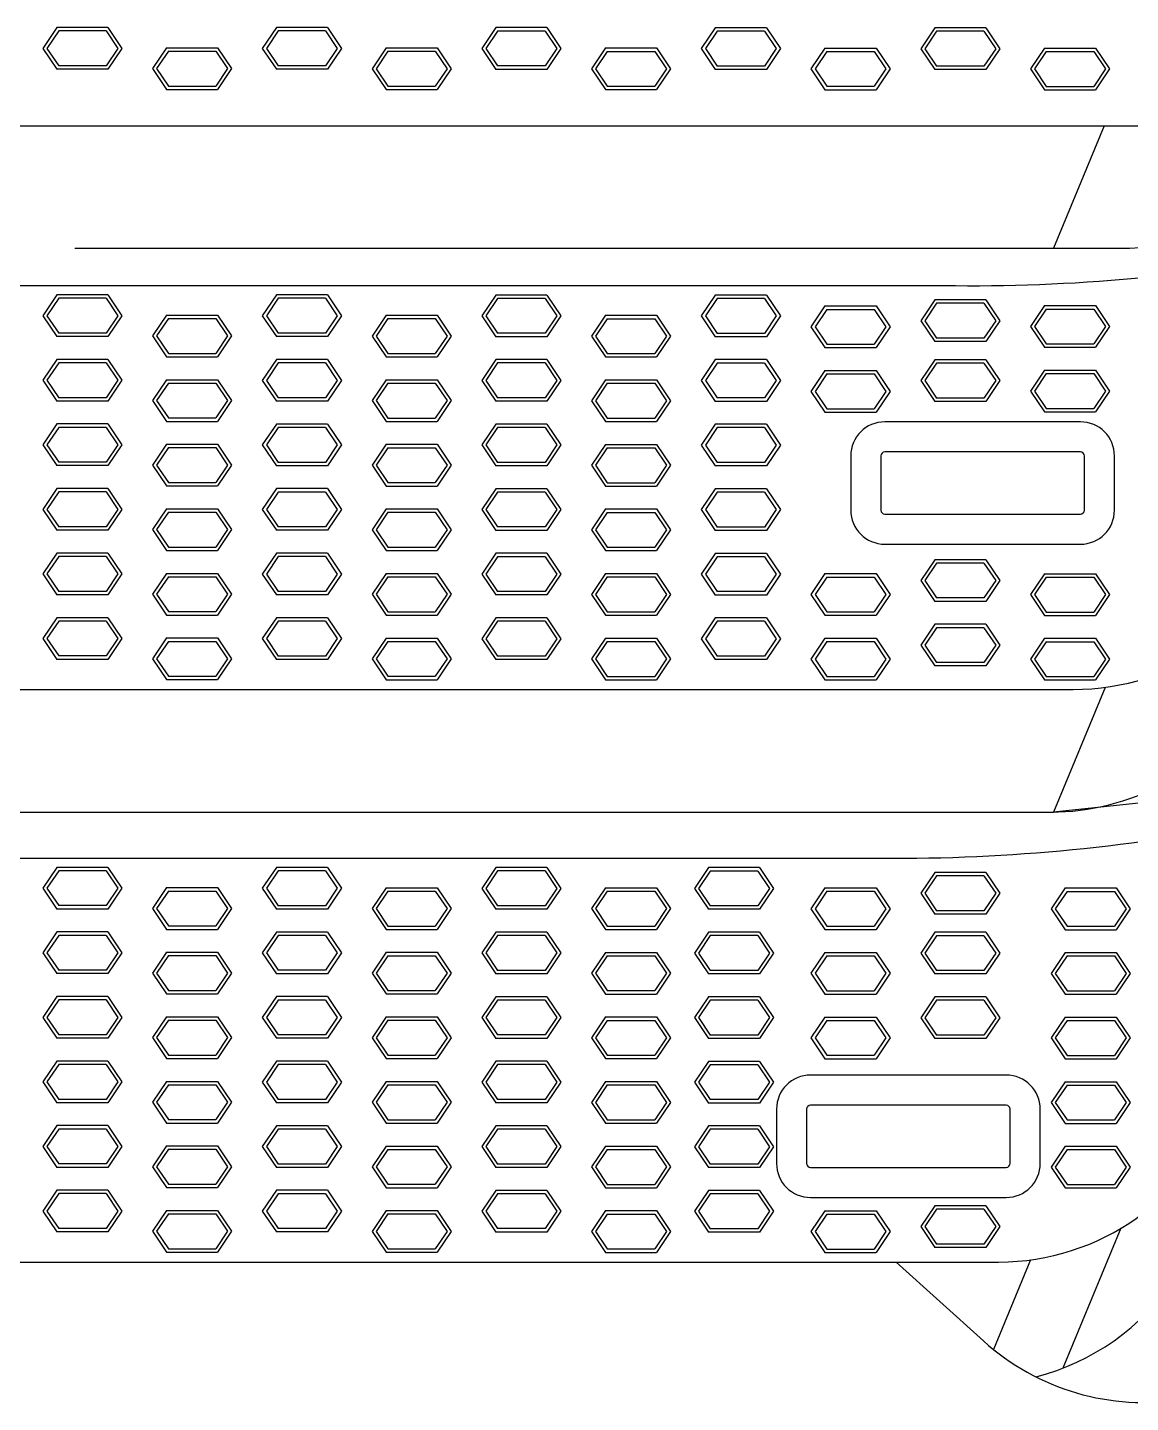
# Model space of a CAD drawing. Header units: millimetres. Extents: x 168688 to 2678837, y 85399 to 2034583.
# Drawn here: x 402070 to 466818, y 1606728 to 1687477 of the extents above; entities that cross this region are included whole.
import ezdxf

# ---------------------------------------------------------------- set-up
doc = ezdxf.new("R2010")
doc.units = ezdxf.units.MM

msp = doc.modelspace()

# ---------------------------------------------------------------- linework, layer by layer
for p, q in [((403793, 1687477), (402970, 1686253)), ((403900, 1687277), (403211, 1686253)), ((406790, 1687477), (403793, 1687477)), ((406684, 1687277), (403900, 1687277)), ((406684, 1687277), (407372, 1686253)), ((406790, 1687477), (407613, 1686253)), ((416677, 1687472), (415853, 1686248)), ((416783, 1687272), (416094, 1686248)), ((419674, 1687472), (416677, 1687472)), ((419567, 1687272), (416783, 1687272)), ((419567, 1687272), (420256, 1686248)), ((419674, 1687472), (420497, 1686248)), ((429560, 1687467), (428737, 1686243)), ((429667, 1687267), (428978, 1686243)), ((432557, 1687467), (429560, 1687467)), ((432451, 1687267), (429667, 1687267)), ((432451, 1687267), (433139, 1686243)), ((432557, 1687467), (433380, 1686243)), ((442444, 1687462), (441620, 1686238)), ((442550, 1687262), (441861, 1686238)), ((445441, 1687462), (442444, 1687462)), ((445334, 1687262), (442550, 1687262)), ((445334, 1687262), (446023, 1686238)), ((445441, 1687462), (446264, 1686238)), ((455327, 1687457), (454504, 1686233)), ((455434, 1687257), (454745, 1686233)), ((458324, 1687457), (455327, 1687457)), ((458218, 1687257), (455434, 1687257)), ((458218, 1687257), (458906, 1686233)), ((458324, 1687457), (459147, 1686233)), ((402970, 1686253), (403793, 1685029)), ((403211, 1686253), (403900, 1685229)), ((407372, 1686253), (406684, 1685229)), ((407613, 1686253), (406790, 1685029)), ((410233, 1686287), (409410, 1685062)), ((410340, 1686087), (409651, 1685062)), ((410233, 1686287), (413230, 1686287)), ((410340, 1686087), (413124, 1686087)), ((413124, 1686087), (413812, 1685062)), ((413230, 1686287), (414053, 1685062)), ((415853, 1686248), (416677, 1685024)), ((416094, 1686248), (416783, 1685224)), ((420256, 1686248), (419567, 1685224)), ((420497, 1686248), (419674, 1685024)), ((423117, 1686282), (422293, 1685057)), ((423223, 1686082), (422534, 1685057)), ((423117, 1686282), (426114, 1686282)), ((423223, 1686082), (426007, 1686082)), ((426007, 1686082), (426696, 1685057)), ((426114, 1686282), (426937, 1685057)), ((428737, 1686243), (429560, 1685019)), ((428978, 1686243), (429667, 1685219)), ((433139, 1686243), (432451, 1685219)), ((433380, 1686243), (432557, 1685019)), ((436000, 1686277), (435177, 1685052)), ((436107, 1686077), (435418, 1685052)), ((436000, 1686277), (438997, 1686277)), ((436107, 1686077), (438891, 1686077)), ((438891, 1686077), (439579, 1685052)), ((438997, 1686277), (439820, 1685052)), ((441620, 1686238), (442444, 1685014)), ((441861, 1686238), (442550, 1685214)), ((446023, 1686238), (445334, 1685214)), ((446264, 1686238), (445441, 1685014)), ((448884, 1686272), (448060, 1685048)), ((448990, 1686072), (448301, 1685048)), ((448884, 1686272), (451881, 1686272)), ((448990, 1686072), (451774, 1686072)), ((451774, 1686072), (452463, 1685048)), ((451881, 1686272), (452704, 1685048)), ((454504, 1686233), (455327, 1685009)), ((454745, 1686233), (455434, 1685209)), ((458906, 1686233), (458218, 1685209)), ((459147, 1686233), (458324, 1685009)), ((461767, 1686267), (460944, 1685043)), ((461874, 1686067), (461185, 1685043)), ((461767, 1686267), (464764, 1686267)), ((461874, 1686067), (464658, 1686067)), ((464658, 1686067), (465346, 1685043)), ((464764, 1686267), (465587, 1685043)), ((406790, 1685029), (403793, 1685029)), ((406684, 1685229), (403900, 1685229)), ((409410, 1685062), (410233, 1683838)), ((409651, 1685062), (410340, 1684038)), ((413812, 1685062), (413124, 1684038)), ((414053, 1685062), (413230, 1683838)), ((419674, 1685024), (416677, 1685024)), ((419567, 1685224), (416783, 1685224)), ((422293, 1685057), (423117, 1683833)), ((422534, 1685057), (423223, 1684033)), ((426696, 1685057), (426007, 1684033)), ((426937, 1685057), (426114, 1683833)), ((432557, 1685019), (429560, 1685019)), ((432451, 1685219), (429667, 1685219)), ((435177, 1685052), (436000, 1683828)), ((435418, 1685052), (436107, 1684028)), ((439579, 1685052), (438891, 1684028)), ((439820, 1685052), (438997, 1683828)), ((445441, 1685014), (442444, 1685014)), ((445334, 1685214), (442550, 1685214)), ((448060, 1685048), (448884, 1683823)), ((448301, 1685048), (448990, 1684023)), ((452463, 1685048), (451774, 1684023)), ((452704, 1685048), (451881, 1683823)), ((458324, 1685009), (455327, 1685009)), ((458218, 1685209), (455434, 1685209)), ((460944, 1685043), (461767, 1683818)), ((461185, 1685043), (461874, 1684018)), ((465346, 1685043), (464658, 1684018)), ((465587, 1685043), (464764, 1683818)), ((410233, 1683838), (413230, 1683838)), ((410340, 1684038), (413124, 1684038)), ((423117, 1683833), (426114, 1683833)), ((423223, 1684033), (426007, 1684033)), ((436000, 1683828), (438997, 1683828)), ((436107, 1684028), (438891, 1684028)), ((448884, 1683823), (451881, 1683823)), ((448990, 1684023), (451774, 1684023)), ((461767, 1683818), (464764, 1683818)), ((461874, 1684018), (464658, 1684018)), ((395390, 1681706), (468676, 1681706)), ((465281, 1681706), (462292, 1674508)), ((404842, 1674508), (466119, 1674508)), ((395390, 1672316), (456546, 1672316)), ((403793, 1671777), (402970, 1670553)), ((403900, 1671577), (403211, 1670553)), ((406790, 1671777), (403793, 1671777)), ((406684, 1671577), (403900, 1671577)), ((406684, 1671577), (407372, 1670553)), ((406790, 1671777), (407613, 1670553)), ((416677, 1671772), (415853, 1670548)), ((416783, 1671572), (416094, 1670548)), ((419674, 1671772), (416677, 1671772)), ((419567, 1671572), (416783, 1671572)), ((419567, 1671572), (420256, 1670548)), ((419674, 1671772), (420497, 1670548)), ((429560, 1671767), (428737, 1670543)), ((429667, 1671567), (428978, 1670543)), ((432557, 1671767), (429560, 1671767)), ((432451, 1671567), (429667, 1671567)), ((432451, 1671567), (433139, 1670543)), ((432557, 1671767), (433380, 1670543)), ((442444, 1671762), (441620, 1670538)), ((442550, 1671562), (441861, 1670538)), ((445441, 1671762), (442444, 1671762)), ((445334, 1671562), (442550, 1671562)), ((445334, 1671562), (446023, 1670538)), ((445441, 1671762), (446264, 1670538)), ((448884, 1671124), (448060, 1669900)), ((448990, 1670924), (448301, 1669900)), ((448884, 1671124), (451881, 1671124)), ((448990, 1670924), (451774, 1670924)), ((451774, 1670924), (452463, 1669900)), ((451881, 1671124), (452704, 1669900)), ((455327, 1671481), (454504, 1670257)), ((455434, 1671281), (454745, 1670257)), ((458324, 1671481), (455327, 1671481)), ((458218, 1671281), (455434, 1671281)), ((458218, 1671281), (458906, 1670257)), ((458324, 1671481), (459147, 1670257)), ((461767, 1671144), (460944, 1669920)), ((461874, 1670944), (461185, 1669920)), ((461767, 1671144), (464764, 1671144)), ((461874, 1670944), (464658, 1670944)), ((464658, 1670944), (465346, 1669920)), ((464764, 1671144), (465587, 1669920)), ((402970, 1670553), (403793, 1669329)), ((403211, 1670553), (403900, 1669529)), ((407372, 1670553), (406684, 1669529)), ((407613, 1670553), (406790, 1669329)), ((410233, 1670587), (409410, 1669363)), ((410340, 1670387), (409651, 1669363)), ((410233, 1670587), (413230, 1670587)), ((410340, 1670387), (413124, 1670387)), ((413124, 1670387), (413812, 1669363)), ((413230, 1670587), (414053, 1669363)), ((415853, 1670548), (416677, 1669324)), ((416094, 1670548), (416783, 1669524)), ((420256, 1670548), (419567, 1669524)), ((420497, 1670548), (419674, 1669324)), ((423117, 1670582), (422293, 1669358)), ((423223, 1670382), (422534, 1669358)), ((423117, 1670582), (426114, 1670582)), ((423223, 1670382), (426007, 1670382)), ((426007, 1670382), (426696, 1669358)), ((426114, 1670582), (426937, 1669358)), ((428737, 1670543), (429560, 1669319)), ((428978, 1670543), (429667, 1669519)), ((433139, 1670543), (432451, 1669519)), ((433380, 1670543), (432557, 1669319)), ((436000, 1670577), (435177, 1669353)), ((436107, 1670377), (435418, 1669353)), ((436000, 1670577), (438997, 1670577)), ((436107, 1670377), (438891, 1670377)), ((438891, 1670377), (439579, 1669353)), ((438997, 1670577), (439820, 1669353)), ((441620, 1670538), (442444, 1669314)), ((441861, 1670538), (442550, 1669514)), ((446023, 1670538), (445334, 1669514)), ((446264, 1670538), (445441, 1669314)), ((448060, 1669900), (448884, 1668676)), ((448301, 1669900), (448990, 1668876)), ((452463, 1669900), (451774, 1668876)), ((452704, 1669900), (451881, 1668676)), ((454504, 1670257), (455327, 1669033)), ((454745, 1670257), (455434, 1669233)), ((458906, 1670257), (458218, 1669233)), ((459147, 1670257), (458324, 1669033)), ((460944, 1669920), (461767, 1668696)), ((461185, 1669920), (461874, 1668896)), ((465346, 1669920), (464658, 1668896)), ((465587, 1669920), (464764, 1668696)), ((406790, 1669329), (403793, 1669329)), ((406684, 1669529), (403900, 1669529)), ((409410, 1669363), (410233, 1668139)), ((409651, 1669363), (410340, 1668339)), ((413812, 1669363), (413124, 1668339)), ((414053, 1669363), (413230, 1668139)), ((419674, 1669324), (416677, 1669324)), ((419567, 1669524), (416783, 1669524)), ((422293, 1669358), (423117, 1668134)), ((422534, 1669358), (423223, 1668334)), ((426696, 1669358), (426007, 1668334)), ((426937, 1669358), (426114, 1668134)), ((432557, 1669319), (429560, 1669319)), ((432451, 1669519), (429667, 1669519)), ((435177, 1669353), (436000, 1668129)), ((435418, 1669353), (436107, 1668329)), ((439579, 1669353), (438891, 1668329)), ((439820, 1669353), (438997, 1668129)), ((445441, 1669314), (442444, 1669314)), ((445334, 1669514), (442550, 1669514)), ((458218, 1669233), (455434, 1669233)), ((410340, 1668339), (413124, 1668339)), ((423223, 1668334), (426007, 1668334)), ((436107, 1668329), (438891, 1668329)), ((448884, 1668676), (451881, 1668676)), ((448990, 1668876), (451774, 1668876)), ((458324, 1669033), (455327, 1669033)), ((461767, 1668696), (464764, 1668696)), ((461874, 1668896), (464658, 1668896)), ((403793, 1667985), (402970, 1666761)), ((403900, 1667785), (403211, 1666761)), ((406790, 1667985), (403793, 1667985)), ((406684, 1667785), (403900, 1667785)), ((406684, 1667785), (407372, 1666761)), ((406790, 1667985), (407613, 1666761)), ((410233, 1668139), (413230, 1668139)), ((416677, 1667980), (415853, 1666756)), ((416783, 1667780), (416094, 1666756)), ((419674, 1667980), (416677, 1667980)), ((419567, 1667780), (416783, 1667780)), ((419567, 1667780), (420256, 1666756)), ((419674, 1667980), (420497, 1666756)), ((423117, 1668134), (426114, 1668134)), ((429560, 1667975), (428737, 1666751)), ((429667, 1667775), (428978, 1666751)), ((432557, 1667975), (429560, 1667975)), ((432451, 1667775), (429667, 1667775)), ((432451, 1667775), (433139, 1666751)), ((432557, 1667975), (433380, 1666751)), ((436000, 1668129), (438997, 1668129)), ((442444, 1667970), (441620, 1666746)), ((442550, 1667770), (441861, 1666746)), ((445441, 1667970), (442444, 1667970)), ((445334, 1667770), (442550, 1667770)), ((445334, 1667770), (446023, 1666746)), ((445441, 1667970), (446264, 1666746)), ((455327, 1667965), (454504, 1666741)), ((455434, 1667765), (454745, 1666741)), ((458324, 1667965), (455327, 1667965)), ((458218, 1667765), (455434, 1667765)), ((458218, 1667765), (458906, 1666741)), ((458324, 1667965), (459147, 1666741)), ((402970, 1666761), (403793, 1665537)), ((403211, 1666761), (403900, 1665737)), ((407372, 1666761), (406684, 1665737)), ((407613, 1666761), (406790, 1665537)), ((410233, 1666795), (409410, 1665571)), ((410233, 1666795), (413230, 1666795)), ((413230, 1666795), (414053, 1665571)), ((415853, 1666756), (416677, 1665532)), ((416094, 1666756), (416783, 1665732)), ((420256, 1666756), (419567, 1665732)), ((420497, 1666756), (419674, 1665532)), ((423117, 1666790), (422293, 1665566)), ((423117, 1666790), (426114, 1666790)), ((426114, 1666790), (426937, 1665566)), ((428737, 1666751), (429560, 1665527)), ((428978, 1666751), (429667, 1665727)), ((433139, 1666751), (432451, 1665727)), ((433380, 1666751), (432557, 1665527)), ((436000, 1666785), (435177, 1665561)), ((436000, 1666785), (438997, 1666785)), ((438997, 1666785), (439820, 1665561)), ((441620, 1666746), (442444, 1665522)), ((441861, 1666746), (442550, 1665722)), ((446023, 1666746), (445334, 1665722)), ((446264, 1666746), (445441, 1665522)), ((448884, 1667332), (448060, 1666108)), ((448990, 1667132), (448301, 1666108)), ((448884, 1667332), (451881, 1667332)), ((448990, 1667132), (451774, 1667132)), ((451774, 1667132), (452463, 1666108)), ((451881, 1667332), (452704, 1666108)), ((454504, 1666741), (455327, 1665517)), ((454745, 1666741), (455434, 1665717)), ((458906, 1666741), (458218, 1665717)), ((459147, 1666741), (458324, 1665517)), ((461767, 1667352), (460944, 1666128)), ((461874, 1667152), (461185, 1666128)), ((461767, 1667352), (464764, 1667352)), ((461874, 1667152), (464658, 1667152)), ((464658, 1667152), (465346, 1666128)), ((464764, 1667352), (465587, 1666128)), ((410340, 1666595), (409651, 1665571)), ((410340, 1666595), (413124, 1666595)), ((413124, 1666595), (413812, 1665571)), ((423223, 1666590), (422534, 1665566)), ((423223, 1666590), (426007, 1666590)), ((426007, 1666590), (426696, 1665566)), ((436107, 1666585), (435418, 1665561)), ((436107, 1666585), (438891, 1666585)), ((438891, 1666585), (439579, 1665561)), ((448060, 1666108), (448884, 1664884)), ((448301, 1666108), (448990, 1665084)), ((452463, 1666108), (451774, 1665084)), ((452704, 1666108), (451881, 1664884)), ((460944, 1666128), (461767, 1664904)), ((461185, 1666128), (461874, 1665104)), ((465346, 1666128), (464658, 1665104)), ((465587, 1666128), (464764, 1664904)), ((406790, 1665537), (403793, 1665537)), ((406684, 1665737), (403900, 1665737)), ((409410, 1665571), (410233, 1664347)), ((409651, 1665571), (410340, 1664547)), ((413812, 1665571), (413124, 1664547)), ((414053, 1665571), (413230, 1664347)), ((419674, 1665532), (416677, 1665532)), ((419567, 1665732), (416783, 1665732)), ((422293, 1665566), (423117, 1664342)), ((422534, 1665566), (423223, 1664542)), ((426696, 1665566), (426007, 1664542)), ((426937, 1665566), (426114, 1664342)), ((432557, 1665527), (429560, 1665527)), ((432451, 1665727), (429667, 1665727)), ((435177, 1665561), (436000, 1664337)), ((435418, 1665561), (436107, 1664537)), ((439579, 1665561), (438891, 1664537)), ((439820, 1665561), (438997, 1664337)), ((445441, 1665522), (442444, 1665522)), ((445334, 1665722), (442550, 1665722)), ((448990, 1665084), (451774, 1665084)), ((458324, 1665517), (455327, 1665517)), ((458218, 1665717), (455434, 1665717)), ((461874, 1665104), (464658, 1665104)), ((410233, 1664347), (413230, 1664347)), ((410340, 1664547), (413124, 1664547)), ((423117, 1664342), (426114, 1664342)), ((423223, 1664542), (426007, 1664542)), ((436000, 1664337), (438997, 1664337)), ((436107, 1664537), (438891, 1664537)), ((448884, 1664884), (451881, 1664884)), ((463879, 1664318), (452399, 1664318)), ((461767, 1664904), (464764, 1664904)), ((403793, 1664193), (402970, 1662969)), ((403900, 1663993), (403211, 1662969)), ((406790, 1664193), (403793, 1664193)), ((406684, 1663993), (403900, 1663993)), ((406684, 1663993), (407372, 1662969)), ((406790, 1664193), (407613, 1662969)), ((416677, 1664188), (415853, 1662964)), ((416783, 1663988), (416094, 1662964)), ((419674, 1664188), (416677, 1664188)), ((419567, 1663988), (416783, 1663988)), ((419567, 1663988), (420256, 1662964)), ((419674, 1664188), (420497, 1662964)), ((429560, 1664183), (428737, 1662959)), ((429667, 1663983), (428978, 1662959)), ((432557, 1664183), (429560, 1664183)), ((432451, 1663983), (429667, 1663983)), ((432451, 1663983), (433139, 1662959)), ((432557, 1664183), (433380, 1662959)), ((442444, 1664178), (441620, 1662954)), ((442550, 1663978), (441861, 1662954)), ((445441, 1664178), (442444, 1664178)), ((445334, 1663978), (442550, 1663978)), ((445334, 1663978), (446023, 1662954)), ((445441, 1664178), (446264, 1662954)), ((402970, 1662969), (403793, 1661745)), ((403211, 1662969), (403900, 1661945)), ((407372, 1662969), (406684, 1661945)), ((407613, 1662969), (406790, 1661745)), ((410233, 1663003), (409410, 1661779)), ((410340, 1662803), (409651, 1661779)), ((410233, 1663003), (413230, 1663003)), ((410340, 1662803), (413124, 1662803)), ((413124, 1662803), (413812, 1661779)), ((413230, 1663003), (414053, 1661779)), ((415853, 1662964), (416677, 1661740)), ((416094, 1662964), (416783, 1661940)), ((420256, 1662964), (419567, 1661940)), ((420497, 1662964), (419674, 1661740)), ((423117, 1662998), (422293, 1661774)), ((423223, 1662798), (422534, 1661774)), ((423117, 1662998), (426114, 1662998)), ((423223, 1662798), (426007, 1662798)), ((426007, 1662798), (426696, 1661774)), ((426114, 1662998), (426937, 1661774)), ((428737, 1662959), (429560, 1661735)), ((428978, 1662959), (429667, 1661935)), ((433139, 1662959), (432451, 1661935)), ((433380, 1662959), (432557, 1661735)), ((436000, 1662993), (435177, 1661769)), ((436107, 1662793), (435418, 1661769)), ((436000, 1662993), (438997, 1662993)), ((436107, 1662793), (438891, 1662793)), ((438891, 1662793), (439579, 1661769)), ((438997, 1662993), (439820, 1661769)), ((441620, 1662954), (442444, 1661730)), ((441861, 1662954), (442550, 1661930)), ((446023, 1662954), (445334, 1661930)), ((446264, 1662954), (445441, 1661730)), ((406684, 1661945), (403900, 1661945)), ((419567, 1661940), (416783, 1661940)), ((432451, 1661935), (429667, 1661935)), ((445334, 1661930), (442550, 1661930)), ((450399, 1662318), (450399, 1659133)), ((452166, 1662318), (452166, 1659133)), ((463879, 1662551), (452399, 1662551)), ((464112, 1659133), (464112, 1662318)), ((465879, 1659133), (465879, 1662318)), ((406790, 1661745), (403793, 1661745)), ((409410, 1661779), (410233, 1660555)), ((409651, 1661779), (410340, 1660755)), ((413812, 1661779), (413124, 1660755)), ((414053, 1661779), (413230, 1660555)), ((419674, 1661740), (416677, 1661740)), ((422293, 1661774), (423117, 1660550)), ((422534, 1661774), (423223, 1660750)), ((426696, 1661774), (426007, 1660750)), ((426937, 1661774), (426114, 1660550)), ((432557, 1661735), (429560, 1661735)), ((435177, 1661769), (436000, 1660545)), ((435418, 1661769), (436107, 1660745)), ((439579, 1661769), (438891, 1660745)), ((439820, 1661769), (438997, 1660545)), ((445441, 1661730), (442444, 1661730)), ((403793, 1660401), (402970, 1659177)), ((403900, 1660201), (403211, 1659177)), ((406790, 1660401), (403793, 1660401)), ((406684, 1660201), (403900, 1660201)), ((406684, 1660201), (407372, 1659177)), ((406790, 1660401), (407613, 1659177)), ((410233, 1660555), (413230, 1660555)), ((410340, 1660755), (413124, 1660755)), ((416677, 1660396), (415853, 1659172)), ((419674, 1660396), (416677, 1660396)), ((419674, 1660396), (420497, 1659172)), ((423117, 1660550), (426114, 1660550)), ((423223, 1660750), (426007, 1660750)), ((429560, 1660391), (428737, 1659167)), ((432557, 1660391), (429560, 1660391)), ((432557, 1660391), (433380, 1659167)), ((436000, 1660545), (438997, 1660545)), ((436107, 1660745), (438891, 1660745)), ((442444, 1660386), (441620, 1659162)), ((445441, 1660386), (442444, 1660386)), ((445441, 1660386), (446264, 1659162)), ((416783, 1660196), (416094, 1659172)), ((419567, 1660196), (416783, 1660196)), ((419567, 1660196), (420256, 1659172)), ((429667, 1660191), (428978, 1659167)), ((432451, 1660191), (429667, 1660191)), ((432451, 1660191), (433139, 1659167)), ((442550, 1660186), (441861, 1659162)), ((445334, 1660186), (442550, 1660186)), ((445334, 1660186), (446023, 1659162)), ((402970, 1659177), (403793, 1657953)), ((403211, 1659177), (403900, 1658153)), ((407372, 1659177), (406684, 1658153)), ((407613, 1659177), (406790, 1657953)), ((410233, 1659211), (409410, 1657987)), ((410340, 1659011), (409651, 1657987)), ((410233, 1659211), (413230, 1659211)), ((410340, 1659011), (413124, 1659011)), ((413124, 1659011), (413812, 1657987)), ((413230, 1659211), (414053, 1657987)), ((415853, 1659172), (416677, 1657948)), ((416094, 1659172), (416783, 1658148)), ((420256, 1659172), (419567, 1658148)), ((420497, 1659172), (419674, 1657948)), ((423117, 1659206), (422293, 1657982)), ((423223, 1659006), (422534, 1657982)), ((423117, 1659206), (426114, 1659206)), ((423223, 1659006), (426007, 1659006)), ((426007, 1659006), (426696, 1657982)), ((426114, 1659206), (426937, 1657982)), ((428737, 1659167), (429560, 1657943)), ((428978, 1659167), (429667, 1658143)), ((433139, 1659167), (432451, 1658143)), ((433380, 1659167), (432557, 1657943)), ((436000, 1659201), (435177, 1657977)), ((436107, 1659001), (435418, 1657977)), ((436000, 1659201), (438997, 1659201)), ((436107, 1659001), (438891, 1659001)), ((438891, 1659001), (439579, 1657977)), ((438997, 1659201), (439820, 1657977)), ((441620, 1659162), (442444, 1657938)), ((441861, 1659162), (442550, 1658138)), ((446023, 1659162), (445334, 1658138)), ((446264, 1659162), (445441, 1657938)), ((452399, 1658900), (463879, 1658900)), ((406790, 1657953), (403793, 1657953)), ((406684, 1658153), (403900, 1658153)), ((409410, 1657987), (410233, 1656763)), ((409651, 1657987), (410340, 1656963)), ((413812, 1657987), (413124, 1656963)), ((414053, 1657987), (413230, 1656763)), ((419674, 1657948), (416677, 1657948)), ((419567, 1658148), (416783, 1658148)), ((422293, 1657982), (423117, 1656758)), ((422534, 1657982), (423223, 1656958)), ((426696, 1657982), (426007, 1656958)), ((426937, 1657982), (426114, 1656758)), ((432557, 1657943), (429560, 1657943)), ((432451, 1658143), (429667, 1658143)), ((435177, 1657977), (436000, 1656753)), ((435418, 1657977), (436107, 1656953)), ((439579, 1657977), (438891, 1656953)), ((439820, 1657977), (438997, 1656753)), ((445441, 1657938), (442444, 1657938)), ((445334, 1658138), (442550, 1658138)), ((452399, 1657133), (463879, 1657133)), ((403793, 1656610), (402970, 1655386)), ((403900, 1656410), (403211, 1655386)), ((406790, 1656610), (403793, 1656610)), ((406684, 1656410), (403900, 1656410)), ((406684, 1656410), (407372, 1655386)), ((406790, 1656610), (407613, 1655386)), ((410233, 1656763), (413230, 1656763)), ((410340, 1656963), (413124, 1656963)), ((416677, 1656605), (415853, 1655381)), ((416783, 1656405), (416094, 1655381)), ((419674, 1656605), (416677, 1656605)), ((419567, 1656405), (416783, 1656405)), ((419567, 1656405), (420256, 1655381)), ((419674, 1656605), (420497, 1655381)), ((423117, 1656758), (426114, 1656758)), ((423223, 1656958), (426007, 1656958)), ((429560, 1656600), (428737, 1655376)), ((429667, 1656400), (428978, 1655376)), ((432557, 1656600), (429560, 1656600)), ((432451, 1656400), (429667, 1656400)), ((432451, 1656400), (433139, 1655376)), ((432557, 1656600), (433380, 1655376)), ((436000, 1656753), (438997, 1656753)), ((436107, 1656953), (438891, 1656953)), ((442444, 1656595), (441620, 1655371)), ((442550, 1656395), (441861, 1655371)), ((445441, 1656595), (442444, 1656595)), ((445334, 1656395), (442550, 1656395)), ((445334, 1656395), (446023, 1655371)), ((445441, 1656595), (446264, 1655371)), ((455327, 1656222), (454504, 1654998)), ((458324, 1656222), (455327, 1656222)), ((458324, 1656222), (459147, 1654998)), ((402970, 1655386), (403793, 1654162)), ((403211, 1655386), (403900, 1654362)), ((407372, 1655386), (406684, 1654362)), ((407613, 1655386), (406790, 1654162)), ((410233, 1655419), (409410, 1654195)), ((410233, 1655419), (413230, 1655419)), ((413230, 1655419), (414053, 1654195)), ((415853, 1655381), (416677, 1654157)), ((416094, 1655381), (416783, 1654357)), ((420256, 1655381), (419567, 1654357)), ((420497, 1655381), (419674, 1654157)), ((423117, 1655414), (422293, 1654190)), ((423117, 1655414), (426114, 1655414)), ((426114, 1655414), (426937, 1654190)), ((428737, 1655376), (429560, 1654152)), ((428978, 1655376), (429667, 1654352)), ((433139, 1655376), (432451, 1654352)), ((433380, 1655376), (432557, 1654152)), ((436000, 1655409), (435177, 1654185)), ((436000, 1655409), (438997, 1655409)), ((438997, 1655409), (439820, 1654185)), ((441620, 1655371), (442444, 1654147)), ((441861, 1655371), (442550, 1654347)), ((446023, 1655371), (445334, 1654347)), ((446264, 1655371), (445441, 1654147)), ((448884, 1655404), (448060, 1654180)), ((448884, 1655404), (451881, 1655404)), ((451881, 1655404), (452704, 1654180)), ((455434, 1656022), (454745, 1654998)), ((458218, 1656022), (455434, 1656022)), ((458218, 1656022), (458906, 1654998)), ((461767, 1655399), (460944, 1654175)), ((461767, 1655399), (464764, 1655399)), ((464764, 1655399), (465587, 1654175)), ((410340, 1655219), (409651, 1654195)), ((410340, 1655219), (413124, 1655219)), ((413124, 1655219), (413812, 1654195)), ((423223, 1655214), (422534, 1654190)), ((423223, 1655214), (426007, 1655214)), ((426007, 1655214), (426696, 1654190)), ((436107, 1655209), (435418, 1654185)), ((436107, 1655209), (438891, 1655209)), ((438891, 1655209), (439579, 1654185)), ((448990, 1655204), (448301, 1654180)), ((448990, 1655204), (451774, 1655204)), ((451774, 1655204), (452463, 1654180)), ((454504, 1654998), (455327, 1653774)), ((454745, 1654998), (455434, 1653974)), ((458906, 1654998), (458218, 1653974)), ((459147, 1654998), (458324, 1653774)), ((461874, 1655199), (461185, 1654175)), ((461874, 1655199), (464658, 1655199)), ((464658, 1655199), (465346, 1654175)), ((406790, 1654162), (403793, 1654162)), ((406684, 1654362), (403900, 1654362)), ((409410, 1654195), (410233, 1652971)), ((409651, 1654195), (410340, 1653171)), ((413812, 1654195), (413124, 1653171)), ((414053, 1654195), (413230, 1652971)), ((419674, 1654157), (416677, 1654157)), ((419567, 1654357), (416783, 1654357)), ((422293, 1654190), (423117, 1652966)), ((422534, 1654190), (423223, 1653166)), ((426696, 1654190), (426007, 1653166)), ((426937, 1654190), (426114, 1652966)), ((432557, 1654152), (429560, 1654152)), ((432451, 1654352), (429667, 1654352)), ((435177, 1654185), (436000, 1652961)), ((435418, 1654185), (436107, 1653161)), ((439579, 1654185), (438891, 1653161)), ((439820, 1654185), (438997, 1652961)), ((445441, 1654147), (442444, 1654147)), ((445334, 1654347), (442550, 1654347)), ((448060, 1654180), (448884, 1652956)), ((448301, 1654180), (448990, 1653156)), ((452463, 1654180), (451774, 1653156)), ((452704, 1654180), (451881, 1652956)), ((458324, 1653774), (455327, 1653774)), ((458218, 1653974), (455434, 1653974)), ((460944, 1654175), (461767, 1652951)), ((461185, 1654175), (461874, 1653151)), ((465346, 1654175), (464658, 1653151)), ((465587, 1654175), (464764, 1652951)), ((410233, 1652971), (413230, 1652971)), ((410340, 1653171), (413124, 1653171)), ((423117, 1652966), (426114, 1652966)), ((423223, 1653166), (426007, 1653166)), ((436000, 1652961), (438997, 1652961)), ((436107, 1653161), (438891, 1653161)), ((448884, 1652956), (451881, 1652956)), ((448990, 1653156), (451774, 1653156)), ((461767, 1652951), (464764, 1652951)), ((461874, 1653151), (464658, 1653151)), ((403793, 1652818), (402970, 1651594)), ((403900, 1652618), (403211, 1651594)), ((406790, 1652818), (403793, 1652818)), ((406684, 1652618), (403900, 1652618)), ((406684, 1652618), (407372, 1651594)), ((406790, 1652818), (407613, 1651594)), ((416677, 1652813), (415853, 1651589)), ((416783, 1652613), (416094, 1651589)), ((419674, 1652813), (416677, 1652813)), ((419567, 1652613), (416783, 1652613)), ((419567, 1652613), (420256, 1651589)), ((419674, 1652813), (420497, 1651589)), ((429560, 1652808), (428737, 1651584)), ((429667, 1652608), (428978, 1651584)), ((432557, 1652808), (429560, 1652808)), ((432451, 1652608), (429667, 1652608)), ((432451, 1652608), (433139, 1651584)), ((432557, 1652808), (433380, 1651584)), ((442444, 1652803), (441620, 1651579)), ((442550, 1652603), (441861, 1651579)), ((445441, 1652803), (442444, 1652803)), ((445334, 1652603), (442550, 1652603)), ((445334, 1652603), (446023, 1651579)), ((445441, 1652803), (446264, 1651579)), ((455327, 1652430), (454504, 1651206)), ((455434, 1652230), (454745, 1651206)), ((458324, 1652430), (455327, 1652430)), ((458218, 1652230), (455434, 1652230)), ((458218, 1652230), (458906, 1651206)), ((458324, 1652430), (459147, 1651206)), ((402970, 1651594), (403793, 1650370)), ((403211, 1651594), (403900, 1650570)), ((407372, 1651594), (406684, 1650570)), ((407613, 1651594), (406790, 1650370)), ((410233, 1651628), (409410, 1650404)), ((410340, 1651428), (409651, 1650404)), ((410233, 1651628), (413230, 1651628)), ((410340, 1651428), (413124, 1651428)), ((413124, 1651428), (413812, 1650404)), ((413230, 1651628), (414053, 1650404)), ((415853, 1651589), (416677, 1650365)), ((416094, 1651589), (416783, 1650565)), ((420256, 1651589), (419567, 1650565)), ((420497, 1651589), (419674, 1650365)), ((423117, 1651623), (422293, 1650399)), ((423223, 1651423), (422534, 1650399)), ((423117, 1651623), (426114, 1651623)), ((423223, 1651423), (426007, 1651423)), ((426007, 1651423), (426696, 1650399)), ((426114, 1651623), (426937, 1650399)), ((428737, 1651584), (429560, 1650360)), ((428978, 1651584), (429667, 1650560)), ((433139, 1651584), (432451, 1650560)), ((433380, 1651584), (432557, 1650360)), ((436000, 1651618), (435177, 1650394)), ((436107, 1651418), (435418, 1650394)), ((436000, 1651618), (438997, 1651618)), ((436107, 1651418), (438891, 1651418)), ((438891, 1651418), (439579, 1650394)), ((438997, 1651618), (439820, 1650394)), ((441620, 1651579), (442444, 1650355)), ((441861, 1651579), (442550, 1650555)), ((446023, 1651579), (445334, 1650555)), ((446264, 1651579), (445441, 1650355)), ((448884, 1651613), (448060, 1650389)), ((448990, 1651413), (448301, 1650389)), ((448884, 1651613), (451881, 1651613)), ((448990, 1651413), (451774, 1651413)), ((451774, 1651413), (452463, 1650389)), ((451881, 1651613), (452704, 1650389)), ((461767, 1651608), (460944, 1650384)), ((461874, 1651408), (461185, 1650384)), ((461767, 1651608), (464764, 1651608)), ((461874, 1651408), (464658, 1651408)), ((464658, 1651408), (465346, 1650384)), ((464764, 1651608), (465587, 1650384)), ((406684, 1650570), (403900, 1650570)), ((419567, 1650565), (416783, 1650565)), ((432451, 1650560), (429667, 1650560)), ((445334, 1650555), (442550, 1650555)), ((454504, 1651206), (455327, 1649982)), ((454745, 1651206), (455434, 1650182)), ((458906, 1651206), (458218, 1650182)), ((459147, 1651206), (458324, 1649982)), ((406790, 1650370), (403793, 1650370)), ((409410, 1650404), (410233, 1649179)), ((409651, 1650404), (410340, 1649379)), ((413812, 1650404), (413124, 1649379)), ((414053, 1650404), (413230, 1649179)), ((419674, 1650365), (416677, 1650365)), ((422293, 1650399), (423117, 1649175)), ((422534, 1650399), (423223, 1649375)), ((426696, 1650399), (426007, 1649375)), ((426937, 1650399), (426114, 1649175)), ((432557, 1650360), (429560, 1650360)), ((435177, 1650394), (436000, 1649170)), ((435418, 1650394), (436107, 1649370)), ((439579, 1650394), (438891, 1649370)), ((439820, 1650394), (438997, 1649170)), ((445441, 1650355), (442444, 1650355)), ((448060, 1650389), (448884, 1649165)), ((448301, 1650389), (448990, 1649365)), ((452463, 1650389), (451774, 1649365)), ((452704, 1650389), (451881, 1649165)), ((458324, 1649982), (455327, 1649982)), ((458218, 1650182), (455434, 1650182)), ((460944, 1650384), (461767, 1649160)), ((461185, 1650384), (461874, 1649360)), ((465346, 1650384), (464658, 1649360)), ((465587, 1650384), (464764, 1649160)), ((410233, 1649179), (413230, 1649179)), ((410340, 1649379), (413124, 1649379)), ((423117, 1649175), (426114, 1649175)), ((423223, 1649375), (426007, 1649375)), ((436000, 1649170), (438997, 1649170)), ((436107, 1649370), (438891, 1649370)), ((448884, 1649165), (451881, 1649165)), ((448990, 1649365), (451774, 1649365)), ((461767, 1649160), (464764, 1649160)), ((461874, 1649360), (464658, 1649360)), ((395390, 1648600), (463454, 1648600)), ((465334, 1648727), (462292, 1641402)), ((512617, 1646739), (462293, 1641403)), ((395390, 1641402), (462292, 1641402)), ((391013, 1638693), (452169, 1638693)), ((403793, 1638154), (402970, 1636930)), ((403900, 1637954), (403211, 1636930)), ((406790, 1638154), (403793, 1638154)), ((406684, 1637954), (403900, 1637954)), ((406684, 1637954), (407372, 1636930)), ((406790, 1638154), (407613, 1636930)), ((416677, 1638149), (415853, 1636925)), ((416783, 1637949), (416094, 1636925)), ((419674, 1638149), (416677, 1638149)), ((419567, 1637949), (416783, 1637949)), ((419567, 1637949), (420256, 1636925)), ((419674, 1638149), (420497, 1636925)), ((429560, 1638144), (428737, 1636920)), ((429667, 1637944), (428978, 1636920)), ((432557, 1638144), (429560, 1638144)), ((432451, 1637944), (429667, 1637944)), ((432451, 1637944), (433139, 1636920)), ((432557, 1638144), (433380, 1636920)), ((442044, 1638139), (441220, 1636915)), ((442150, 1637939), (441461, 1636915)), ((445041, 1638139), (442044, 1638139)), ((444934, 1637939), (442150, 1637939)), ((444934, 1637939), (445623, 1636915)), ((445041, 1638139), (445864, 1636915)), ((455327, 1637858), (454504, 1636634)), ((455434, 1637658), (454745, 1636634)), ((458324, 1637858), (455327, 1637858)), ((458218, 1637658), (455434, 1637658)), ((458218, 1637658), (458906, 1636634)), ((458324, 1637858), (459147, 1636634)), ((402970, 1636930), (403793, 1635706)), ((403211, 1636930), (403900, 1635906)), ((407372, 1636930), (406684, 1635906)), ((407613, 1636930), (406790, 1635706)), ((410233, 1636963), (409410, 1635739)), ((410233, 1636963), (413230, 1636963)), ((413230, 1636963), (414053, 1635739)), ((415853, 1636925), (416677, 1635701)), ((416094, 1636925), (416783, 1635901)), ((420256, 1636925), (419567, 1635901)), ((420497, 1636925), (419674, 1635701)), ((423117, 1636958), (422293, 1635734)), ((423117, 1636958), (426114, 1636958)), ((426114, 1636958), (426937, 1635734)), ((428737, 1636920), (429560, 1635696)), ((428978, 1636920), (429667, 1635896)), ((433139, 1636920), (432451, 1635896)), ((433380, 1636920), (432557, 1635696)), ((436000, 1636953), (435177, 1635729)), ((436000, 1636953), (438997, 1636953)), ((438997, 1636953), (439820, 1635729)), ((441220, 1636915), (442044, 1635691)), ((441461, 1636915), (442150, 1635891)), ((445623, 1636915), (444934, 1635891)), ((445864, 1636915), (445041, 1635691)), ((448884, 1636948), (448060, 1635724)), ((448884, 1636948), (451881, 1636948)), ((451881, 1636948), (452704, 1635724)), ((462985, 1636943), (462162, 1635719)), ((462985, 1636943), (465982, 1636943)), ((465982, 1636943), (466805, 1635719)), ((410340, 1636763), (409651, 1635739)), ((410340, 1636763), (413124, 1636763)), ((413124, 1636763), (413812, 1635739)), ((423223, 1636758), (422534, 1635734)), ((423223, 1636758), (426007, 1636758)), ((426007, 1636758), (426696, 1635734)), ((436107, 1636753), (435418, 1635729)), ((436107, 1636753), (438891, 1636753)), ((438891, 1636753), (439579, 1635729)), ((448990, 1636748), (448301, 1635724)), ((448990, 1636748), (451774, 1636748)), ((451774, 1636748), (452463, 1635724)), ((454504, 1636634), (455327, 1635410)), ((454745, 1636634), (455434, 1635610)), ((458906, 1636634), (458218, 1635610)), ((459147, 1636634), (458324, 1635410)), ((463092, 1636743), (462403, 1635719)), ((463092, 1636743), (465876, 1636743)), ((465876, 1636743), (466564, 1635719)), ((406790, 1635706), (403793, 1635706)), ((406684, 1635906), (403900, 1635906)), ((409410, 1635739), (410233, 1634515)), ((409651, 1635739), (410340, 1634715)), ((413812, 1635739), (413124, 1634715)), ((414053, 1635739), (413230, 1634515)), ((419674, 1635701), (416677, 1635701)), ((419567, 1635901), (416783, 1635901)), ((422293, 1635734), (423117, 1634510)), ((422534, 1635734), (423223, 1634710)), ((426696, 1635734), (426007, 1634710)), ((426937, 1635734), (426114, 1634510)), ((432557, 1635696), (429560, 1635696)), ((432451, 1635896), (429667, 1635896)), ((435177, 1635729), (436000, 1634505)), ((435418, 1635729), (436107, 1634705)), ((439579, 1635729), (438891, 1634705)), ((439820, 1635729), (438997, 1634505)), ((445041, 1635691), (442044, 1635691)), ((444934, 1635891), (442150, 1635891)), ((448060, 1635724), (448884, 1634500)), ((448301, 1635724), (448990, 1634700)), ((452463, 1635724), (451774, 1634700)), ((452704, 1635724), (451881, 1634500)), ((458324, 1635410), (455327, 1635410)), ((458218, 1635610), (455434, 1635610)), ((462162, 1635719), (462985, 1634495)), ((462403, 1635719), (463092, 1634695)), ((466564, 1635719), (465876, 1634695)), ((466805, 1635719), (465982, 1634495)), ((403793, 1634362), (402970, 1633138)), ((406790, 1634362), (403793, 1634362)), ((406790, 1634362), (407613, 1633138)), ((410233, 1634515), (413230, 1634515)), ((410340, 1634715), (413124, 1634715)), ((423117, 1634510), (426114, 1634510)), ((423223, 1634710), (426007, 1634710)), ((436000, 1634505), (438997, 1634505)), ((436107, 1634705), (438891, 1634705)), ((448884, 1634500), (451881, 1634500)), ((448990, 1634700), (451774, 1634700)), ((462985, 1634495), (465982, 1634495)), ((463092, 1634695), (465876, 1634695)), ((403900, 1634162), (403211, 1633138)), ((406684, 1634162), (403900, 1634162)), ((406684, 1634162), (407372, 1633138)), ((416677, 1634357), (415853, 1633133)), ((416783, 1634157), (416094, 1633133)), ((419674, 1634357), (416677, 1634357)), ((419567, 1634157), (416783, 1634157)), ((419567, 1634157), (420256, 1633133)), ((419674, 1634357), (420497, 1633133)), ((429560, 1634352), (428737, 1633128)), ((429667, 1634152), (428978, 1633128)), ((432557, 1634352), (429560, 1634352)), ((432451, 1634152), (429667, 1634152)), ((432451, 1634152), (433139, 1633128)), ((432557, 1634352), (433380, 1633128)), ((442044, 1634347), (441220, 1633123)), ((442150, 1634147), (441461, 1633123)), ((445041, 1634347), (442044, 1634347)), ((444934, 1634147), (442150, 1634147)), ((444934, 1634147), (445623, 1633123)), ((445041, 1634347), (445864, 1633123)), ((455327, 1634342), (454504, 1633118)), ((455434, 1634142), (454745, 1633118)), ((458324, 1634342), (455327, 1634342)), ((458218, 1634142), (455434, 1634142)), ((458218, 1634142), (458906, 1633118)), ((458324, 1634342), (459147, 1633118)), ((402970, 1633138), (403793, 1631914)), ((403211, 1633138), (403900, 1632114)), ((407372, 1633138), (406684, 1632114)), ((407613, 1633138), (406790, 1631914)), ((410233, 1633172), (409410, 1631948)), ((410340, 1632972), (409651, 1631948)), ((410233, 1633172), (413230, 1633172)), ((410340, 1632972), (413124, 1632972)), ((413124, 1632972), (413812, 1631948)), ((413230, 1633172), (414053, 1631948)), ((415853, 1633133), (416677, 1631909)), ((416094, 1633133), (416783, 1632109)), ((420256, 1633133), (419567, 1632109)), ((420497, 1633133), (419674, 1631909)), ((423117, 1633167), (422293, 1631943)), ((423223, 1632967), (422534, 1631943)), ((423117, 1633167), (426114, 1633167)), ((423223, 1632967), (426007, 1632967)), ((426007, 1632967), (426696, 1631943)), ((426114, 1633167), (426937, 1631943)), ((428737, 1633128), (429560, 1631904)), ((428978, 1633128), (429667, 1632104)), ((433139, 1633128), (432451, 1632104)), ((433380, 1633128), (432557, 1631904)), ((436000, 1633162), (435177, 1631938)), ((436107, 1632962), (435418, 1631938)), ((436000, 1633162), (438997, 1633162)), ((436107, 1632962), (438891, 1632962)), ((438891, 1632962), (439579, 1631938)), ((438997, 1633162), (439820, 1631938)), ((441220, 1633123), (442044, 1631899)), ((441461, 1633123), (442150, 1632099)), ((445623, 1633123), (444934, 1632099)), ((445864, 1633123), (445041, 1631899)), ((448884, 1633157), (448060, 1631933)), ((448990, 1632957), (448301, 1631933)), ((448884, 1633157), (451881, 1633157)), ((448990, 1632957), (451774, 1632957)), ((451774, 1632957), (452463, 1631933)), ((451881, 1633157), (452704, 1631933)), ((454504, 1633118), (455327, 1631894)), ((454745, 1633118), (455434, 1632094)), ((458906, 1633118), (458218, 1632094)), ((459147, 1633118), (458324, 1631894)), ((462985, 1633152), (462162, 1631928)), ((463092, 1632952), (462403, 1631928)), ((462985, 1633152), (465982, 1633152)), ((463092, 1632952), (465876, 1632952)), ((465876, 1632952), (466564, 1631928)), ((465982, 1633152), (466805, 1631928)), ((406684, 1632114), (403900, 1632114)), ((409410, 1631948), (410233, 1630724)), ((409651, 1631948), (410340, 1630924)), ((413812, 1631948), (413124, 1630924)), ((414053, 1631948), (413230, 1630724)), ((419567, 1632109), (416783, 1632109)), ((422293, 1631943), (423117, 1630719)), ((422534, 1631943), (423223, 1630919)), ((426696, 1631943), (426007, 1630919)), ((426937, 1631943), (426114, 1630719)), ((432451, 1632104), (429667, 1632104)), ((435177, 1631938), (436000, 1630714)), ((435418, 1631938), (436107, 1630914)), ((439579, 1631938), (438891, 1630914)), ((439820, 1631938), (438997, 1630714)), ((444934, 1632099), (442150, 1632099)), ((458218, 1632094), (455434, 1632094)), ((406790, 1631914), (403793, 1631914)), ((419674, 1631909), (416677, 1631909)), ((432557, 1631904), (429560, 1631904)), ((445041, 1631899), (442044, 1631899)), ((448060, 1631933), (448884, 1630709)), ((448301, 1631933), (448990, 1630909)), ((452463, 1631933), (451774, 1630909)), ((452704, 1631933), (451881, 1630709)), ((458324, 1631894), (455327, 1631894)), ((462162, 1631928), (462985, 1630704)), ((462403, 1631928), (463092, 1630904)), ((466564, 1631928), (465876, 1630904)), ((466805, 1631928), (465982, 1630704)), ((403793, 1630570), (402970, 1629346)), ((403900, 1630370), (403211, 1629346)), ((406790, 1630570), (403793, 1630570)), ((406684, 1630370), (403900, 1630370)), ((406684, 1630370), (407372, 1629346)), ((406790, 1630570), (407613, 1629346)), ((410233, 1630724), (413230, 1630724)), ((410340, 1630924), (413124, 1630924)), ((416677, 1630565), (415853, 1629341)), ((416783, 1630365), (416094, 1629341)), ((419674, 1630565), (416677, 1630565)), ((419567, 1630365), (416783, 1630365)), ((419567, 1630365), (420256, 1629341)), ((419674, 1630565), (420497, 1629341)), ((423117, 1630719), (426114, 1630719)), ((423223, 1630919), (426007, 1630919)), ((429560, 1630560), (428737, 1629336)), ((429667, 1630360), (428978, 1629336)), ((432557, 1630560), (429560, 1630560)), ((432451, 1630360), (429667, 1630360)), ((432451, 1630360), (433139, 1629336)), ((432557, 1630560), (433380, 1629336)), ((436000, 1630714), (438997, 1630714)), ((436107, 1630914), (438891, 1630914)), ((442044, 1630555), (441220, 1629331)), ((442150, 1630355), (441461, 1629331)), ((445041, 1630555), (442044, 1630555)), ((444934, 1630355), (442150, 1630355)), ((444934, 1630355), (445623, 1629331)), ((445041, 1630555), (445864, 1629331)), ((448884, 1630709), (451881, 1630709)), ((448990, 1630909), (451774, 1630909)), ((455327, 1630550), (454504, 1629326)), ((455434, 1630350), (454745, 1629326)), ((458324, 1630550), (455327, 1630550)), ((458218, 1630350), (455434, 1630350)), ((458218, 1630350), (458906, 1629326)), ((458324, 1630550), (459147, 1629326)), ((462985, 1630704), (465982, 1630704)), ((463092, 1630904), (465876, 1630904)), ((402970, 1629346), (403793, 1628122)), ((403211, 1629346), (403900, 1628322)), ((407372, 1629346), (406684, 1628322)), ((407613, 1629346), (406790, 1628122)), ((410233, 1629380), (409410, 1628156)), ((410340, 1629180), (409651, 1628156)), ((410233, 1629380), (413230, 1629380)), ((410340, 1629180), (413124, 1629180)), ((413124, 1629180), (413812, 1628156)), ((413230, 1629380), (414053, 1628156)), ((415853, 1629341), (416677, 1628117)), ((416094, 1629341), (416783, 1628317)), ((420256, 1629341), (419567, 1628317)), ((420497, 1629341), (419674, 1628117)), ((423117, 1629375), (422293, 1628151)), ((423223, 1629175), (422534, 1628151)), ((423117, 1629375), (426114, 1629375)), ((423223, 1629175), (426007, 1629175)), ((426007, 1629175), (426696, 1628151)), ((426114, 1629375), (426937, 1628151)), ((428737, 1629336), (429560, 1628112)), ((428978, 1629336), (429667, 1628312)), ((433139, 1629336), (432451, 1628312)), ((433380, 1629336), (432557, 1628112)), ((436000, 1629370), (435177, 1628146)), ((436107, 1629170), (435418, 1628146)), ((436000, 1629370), (438997, 1629370)), ((436107, 1629170), (438891, 1629170)), ((438891, 1629170), (439579, 1628146)), ((438997, 1629370), (439820, 1628146)), ((441220, 1629331), (442044, 1628107)), ((441461, 1629331), (442150, 1628307)), ((445623, 1629331), (444934, 1628307)), ((445864, 1629331), (445041, 1628107)), ((448884, 1629365), (448060, 1628141)), ((448990, 1629165), (448301, 1628141)), ((448884, 1629365), (451881, 1629365)), ((448990, 1629165), (451774, 1629165)), ((451774, 1629165), (452463, 1628141)), ((451881, 1629365), (452704, 1628141)), ((454504, 1629326), (455327, 1628102)), ((454745, 1629326), (455434, 1628302)), ((458906, 1629326), (458218, 1628302)), ((459147, 1629326), (458324, 1628102)), ((462985, 1629360), (462162, 1628136)), ((463092, 1629160), (462403, 1628136)), ((462985, 1629360), (465982, 1629360)), ((463092, 1629160), (465876, 1629160)), ((465876, 1629160), (466564, 1628136)), ((465982, 1629360), (466805, 1628136)), ((406790, 1628122), (403793, 1628122)), ((406684, 1628322), (403900, 1628322)), ((409410, 1628156), (410233, 1626932)), ((409651, 1628156), (410340, 1627132)), ((413812, 1628156), (413124, 1627132)), ((414053, 1628156), (413230, 1626932)), ((419674, 1628117), (416677, 1628117)), ((419567, 1628317), (416783, 1628317)), ((422293, 1628151), (423117, 1626927)), ((422534, 1628151), (423223, 1627127)), ((426696, 1628151), (426007, 1627127)), ((426937, 1628151), (426114, 1626927)), ((432557, 1628112), (429560, 1628112)), ((432451, 1628312), (429667, 1628312)), ((435177, 1628146), (436000, 1626922)), ((435418, 1628146), (436107, 1627122)), ((439579, 1628146), (438891, 1627122)), ((439820, 1628146), (438997, 1626922)), ((445041, 1628107), (442044, 1628107)), ((444934, 1628307), (442150, 1628307)), ((448060, 1628141), (448884, 1626917)), ((448301, 1628141), (448990, 1627117)), ((452463, 1628141), (451774, 1627117)), ((452704, 1628141), (451881, 1626917)), ((458324, 1628102), (455327, 1628102)), ((458218, 1628302), (455434, 1628302)), ((462162, 1628136), (462985, 1626912)), ((462403, 1628136), (463092, 1627112)), ((466564, 1628136), (465876, 1627112)), ((466805, 1628136), (465982, 1626912)), ((410340, 1627132), (413124, 1627132)), ((423223, 1627127), (426007, 1627127)), ((436107, 1627122), (438891, 1627122)), ((448990, 1627117), (451774, 1627117)), ((463092, 1627112), (465876, 1627112)), ((403793, 1626778), (402970, 1625554)), ((403900, 1626578), (403211, 1625554)), ((406790, 1626778), (403793, 1626778)), ((406684, 1626578), (403900, 1626578)), ((406684, 1626578), (407372, 1625554)), ((406790, 1626778), (407613, 1625554)), ((410233, 1626932), (413230, 1626932)), ((416677, 1626773), (415853, 1625549)), ((416783, 1626573), (416094, 1625549)), ((419674, 1626773), (416677, 1626773)), ((419567, 1626573), (416783, 1626573)), ((419567, 1626573), (420256, 1625549)), ((419674, 1626773), (420497, 1625549)), ((423117, 1626927), (426114, 1626927)), ((429560, 1626768), (428737, 1625544)), ((429667, 1626568), (428978, 1625544)), ((432557, 1626768), (429560, 1626768)), ((432451, 1626568), (429667, 1626568)), ((432451, 1626568), (433139, 1625544)), ((432557, 1626768), (433380, 1625544)), ((436000, 1626922), (438997, 1626922)), ((442044, 1626763), (441220, 1625539)), ((442150, 1626563), (441461, 1625539)), ((445041, 1626763), (442044, 1626763)), ((444934, 1626563), (442150, 1626563)), ((444934, 1626563), (445623, 1625539)), ((445041, 1626763), (445864, 1625539)), ((448884, 1626917), (451881, 1626917)), ((462985, 1626912), (465982, 1626912)), ((402970, 1625554), (403793, 1624330)), ((403211, 1625554), (403900, 1624530)), ((407372, 1625554), (406684, 1624530)), ((407613, 1625554), (406790, 1624330)), ((410233, 1625588), (409410, 1624364)), ((410233, 1625588), (413230, 1625588)), ((413230, 1625588), (414053, 1624364)), ((415853, 1625549), (416677, 1624325)), ((416094, 1625549), (416783, 1624525)), ((420256, 1625549), (419567, 1624525)), ((420497, 1625549), (419674, 1624325)), ((423117, 1625583), (422293, 1624359)), ((423117, 1625583), (426114, 1625583)), ((426114, 1625583), (426937, 1624359)), ((428737, 1625544), (429560, 1624320)), ((428978, 1625544), (429667, 1624520)), ((433139, 1625544), (432451, 1624520)), ((433380, 1625544), (432557, 1624320)), ((436000, 1625578), (435177, 1624354)), ((436000, 1625578), (438997, 1625578)), ((438997, 1625578), (439820, 1624354)), ((441220, 1625539), (442044, 1624315)), ((441461, 1625539), (442150, 1624515)), ((445623, 1625539), (444934, 1624515)), ((445864, 1625539), (445041, 1624315)), ((459519, 1625954), (448038, 1625954)), ((462985, 1625568), (462162, 1624344)), ((462985, 1625568), (465982, 1625568)), ((465982, 1625568), (466805, 1624344)), ((410340, 1625388), (409651, 1624364)), ((410340, 1625388), (413124, 1625388)), ((413124, 1625388), (413812, 1624364)), ((423223, 1625383), (422534, 1624359)), ((423223, 1625383), (426007, 1625383)), ((426007, 1625383), (426696, 1624359)), ((436107, 1625378), (435418, 1624354)), ((436107, 1625378), (438891, 1625378)), ((438891, 1625378), (439579, 1624354)), ((463092, 1625368), (462403, 1624344)), ((463092, 1625368), (465876, 1625368)), ((465876, 1625368), (466564, 1624344)), ((406790, 1624330), (403793, 1624330)), ((406684, 1624530), (403900, 1624530)), ((409410, 1624364), (410233, 1623140)), ((409651, 1624364), (410340, 1623340)), ((413812, 1624364), (413124, 1623340)), ((414053, 1624364), (413230, 1623140)), ((419674, 1624325), (416677, 1624325)), ((419567, 1624525), (416783, 1624525)), ((422293, 1624359), (423117, 1623135)), ((422534, 1624359), (423223, 1623335)), ((426696, 1624359), (426007, 1623335)), ((426937, 1624359), (426114, 1623135)), ((432557, 1624320), (429560, 1624320)), ((432451, 1624520), (429667, 1624520)), ((435177, 1624354), (436000, 1623130)), ((435418, 1624354), (436107, 1623330)), ((439579, 1624354), (438891, 1623330)), ((439820, 1624354), (438997, 1623130)), ((445041, 1624315), (442044, 1624315)), ((444934, 1624515), (442150, 1624515)), ((446038, 1623954), (446038, 1620769)), ((447806, 1623954), (447806, 1620769)), ((459519, 1624187), (448038, 1624187)), ((459752, 1620769), (459752, 1623954)), ((461519, 1620769), (461519, 1623954)), ((462162, 1624344), (462985, 1623120)), ((462403, 1624344), (463092, 1623320)), ((466564, 1624344), (465876, 1623320)), ((466805, 1624344), (465982, 1623120)), ((410233, 1623140), (413230, 1623140)), ((410340, 1623340), (413124, 1623340)), ((423117, 1623135), (426114, 1623135)), ((423223, 1623335), (426007, 1623335)), ((436000, 1623130), (438997, 1623130)), ((436107, 1623330), (438891, 1623330)), ((462985, 1623120), (465982, 1623120)), ((463092, 1623320), (465876, 1623320)), ((403793, 1622986), (402970, 1621762)), ((403900, 1622786), (403211, 1621762)), ((406790, 1622986), (403793, 1622986)), ((406684, 1622786), (403900, 1622786)), ((406684, 1622786), (407372, 1621762)), ((406790, 1622986), (407613, 1621762)), ((416677, 1622981), (415853, 1621757)), ((416783, 1622781), (416094, 1621757)), ((419674, 1622981), (416677, 1622981)), ((419567, 1622781), (416783, 1622781)), ((419567, 1622781), (420256, 1621757)), ((419674, 1622981), (420497, 1621757)), ((429560, 1622976), (428737, 1621752)), ((429667, 1622776), (428978, 1621752)), ((432557, 1622976), (429560, 1622976)), ((432451, 1622776), (429667, 1622776)), ((432451, 1622776), (433139, 1621752)), ((432557, 1622976), (433380, 1621752)), ((442044, 1622971), (441220, 1621747)), ((442150, 1622771), (441461, 1621747)), ((445041, 1622971), (442044, 1622971)), ((444934, 1622771), (442150, 1622771)), ((444934, 1622771), (445623, 1621747)), ((445041, 1622971), (445864, 1621747)), ((402970, 1621762), (403793, 1620538)), ((403211, 1621762), (403900, 1620738)), ((407372, 1621762), (406684, 1620738)), ((407613, 1621762), (406790, 1620538)), ((410233, 1621796), (409410, 1620572)), ((410340, 1621596), (409651, 1620572)), ((410233, 1621796), (413230, 1621796)), ((410340, 1621596), (413124, 1621596)), ((413124, 1621596), (413812, 1620572)), ((413230, 1621796), (414053, 1620572)), ((415853, 1621757), (416677, 1620533)), ((416094, 1621757), (416783, 1620733)), ((420256, 1621757), (419567, 1620733)), ((420497, 1621757), (419674, 1620533)), ((423117, 1621791), (422293, 1620567)), ((423223, 1621591), (422534, 1620567)), ((423117, 1621791), (426114, 1621791)), ((423223, 1621591), (426007, 1621591)), ((426007, 1621591), (426696, 1620567)), ((426114, 1621791), (426937, 1620567)), ((428737, 1621752), (429560, 1620528)), ((428978, 1621752), (429667, 1620728)), ((433139, 1621752), (432451, 1620728)), ((433380, 1621752), (432557, 1620528)), ((436000, 1621786), (435177, 1620562)), ((436107, 1621586), (435418, 1620562)), ((436000, 1621786), (438997, 1621786)), ((436107, 1621586), (438891, 1621586)), ((438891, 1621586), (439579, 1620562)), ((438997, 1621786), (439820, 1620562)), ((441220, 1621747), (442044, 1620523)), ((441461, 1621747), (442150, 1620723)), ((445623, 1621747), (444934, 1620723)), ((445864, 1621747), (445041, 1620523)), ((462985, 1621776), (462162, 1620552)), ((463092, 1621576), (462403, 1620552)), ((462985, 1621776), (465982, 1621776)), ((463092, 1621576), (465876, 1621576)), ((465876, 1621576), (466564, 1620552)), ((465982, 1621776), (466805, 1620552)), ((406684, 1620738), (403900, 1620738)), ((419567, 1620733), (416783, 1620733)), ((432451, 1620728), (429667, 1620728)), ((444934, 1620723), (442150, 1620723)), ((406790, 1620538), (403793, 1620538)), ((409410, 1620572), (410233, 1619348)), ((409651, 1620572), (410340, 1619548)), ((413812, 1620572), (413124, 1619548)), ((414053, 1620572), (413230, 1619348)), ((419674, 1620533), (416677, 1620533)), ((422293, 1620567), (423117, 1619343)), ((422534, 1620567), (423223, 1619543)), ((426696, 1620567), (426007, 1619543)), ((426937, 1620567), (426114, 1619343)), ((432557, 1620528), (429560, 1620528)), ((435177, 1620562), (436000, 1619338)), ((435418, 1620562), (436107, 1619538)), ((439579, 1620562), (438891, 1619538)), ((439820, 1620562), (438997, 1619338)), ((445041, 1620523), (442044, 1620523)), ((448038, 1620536), (459519, 1620536)), ((462162, 1620552), (462985, 1619328)), ((462403, 1620552), (463092, 1619528)), ((466564, 1620552), (465876, 1619528)), ((466805, 1620552), (465982, 1619328)), ((403793, 1619195), (402970, 1617971)), ((406790, 1619195), (403793, 1619195)), ((406790, 1619195), (407613, 1617971)), ((410233, 1619348), (413230, 1619348)), ((410340, 1619548), (413124, 1619548)), ((416677, 1619190), (415853, 1617966)), ((419674, 1619190), (416677, 1619190)), ((419674, 1619190), (420497, 1617966)), ((423117, 1619343), (426114, 1619343)), ((423223, 1619543), (426007, 1619543)), ((429560, 1619185), (428737, 1617961)), ((432557, 1619185), (429560, 1619185)), ((432557, 1619185), (433380, 1617961)), ((436000, 1619338), (438997, 1619338)), ((436107, 1619538), (438891, 1619538)), ((442044, 1619180), (441220, 1617956)), ((445041, 1619180), (442044, 1619180)), ((445041, 1619180), (445864, 1617956)), ((462985, 1619328), (465982, 1619328)), ((463092, 1619528), (465876, 1619528)), ((403900, 1618995), (403211, 1617971)), ((406684, 1618995), (403900, 1618995)), ((406684, 1618995), (407372, 1617971)), ((416783, 1618990), (416094, 1617966)), ((419567, 1618990), (416783, 1618990)), ((419567, 1618990), (420256, 1617966)), ((429667, 1618985), (428978, 1617961)), ((432451, 1618985), (429667, 1618985)), ((432451, 1618985), (433139, 1617961)), ((442150, 1618980), (441461, 1617956)), ((444934, 1618980), (442150, 1618980)), ((444934, 1618980), (445623, 1617956)), ((448038, 1618769), (459519, 1618769)), ((455327, 1618282), (454504, 1617058)), ((458324, 1618282), (455327, 1618282)), ((458324, 1618282), (459147, 1617058)), ((402970, 1617971), (403793, 1616747)), ((403211, 1617971), (403900, 1616947)), ((407372, 1617971), (406684, 1616947)), ((407613, 1617971), (406790, 1616747)), ((410233, 1618004), (409410, 1616780)), ((410340, 1617804), (409651, 1616780)), ((410233, 1618004), (413230, 1618004)), ((410340, 1617804), (413124, 1617804)), ((413124, 1617804), (413812, 1616780)), ((413230, 1618004), (414053, 1616780)), ((415853, 1617966), (416677, 1616742)), ((416094, 1617966), (416783, 1616942)), ((420256, 1617966), (419567, 1616942)), ((420497, 1617966), (419674, 1616742)), ((423117, 1617999), (422293, 1616775)), ((423223, 1617799), (422534, 1616775)), ((423117, 1617999), (426114, 1617999)), ((423223, 1617799), (426007, 1617799)), ((426007, 1617799), (426696, 1616775)), ((426114, 1617999), (426937, 1616775)), ((428737, 1617961), (429560, 1616737)), ((428978, 1617961), (429667, 1616937)), ((433139, 1617961), (432451, 1616937)), ((433380, 1617961), (432557, 1616737)), ((436000, 1617994), (435177, 1616770)), ((436107, 1617794), (435418, 1616770)), ((436000, 1617994), (438997, 1617994)), ((436107, 1617794), (438891, 1617794)), ((438891, 1617794), (439579, 1616770)), ((438997, 1617994), (439820, 1616770)), ((441220, 1617956), (442044, 1616732)), ((441461, 1617956), (442150, 1616932)), ((445623, 1617956), (444934, 1616932)), ((445864, 1617956), (445041, 1616732)), ((448884, 1617989), (448060, 1616765)), ((448990, 1617789), (448301, 1616765)), ((448884, 1617989), (451881, 1617989)), ((448990, 1617789), (451774, 1617789)), ((451774, 1617789), (452463, 1616765)), ((451881, 1617989), (452704, 1616765)), ((455434, 1618082), (454745, 1617058)), ((458218, 1618082), (455434, 1618082)), ((458218, 1618082), (458906, 1617058)), ((406790, 1616747), (403793, 1616747)), ((406684, 1616947), (403900, 1616947)), ((409410, 1616780), (410233, 1615556)), ((409651, 1616780), (410340, 1615756)), ((413812, 1616780), (413124, 1615756)), ((414053, 1616780), (413230, 1615556)), ((419674, 1616742), (416677, 1616742)), ((419567, 1616942), (416783, 1616942)), ((422293, 1616775), (423117, 1615551)), ((422534, 1616775), (423223, 1615751)), ((426696, 1616775), (426007, 1615751)), ((426937, 1616775), (426114, 1615551)), ((432557, 1616737), (429560, 1616737)), ((432451, 1616937), (429667, 1616937)), ((435177, 1616770), (436000, 1615546)), ((435418, 1616770), (436107, 1615746)), ((439579, 1616770), (438891, 1615746)), ((439820, 1616770), (438997, 1615546)), ((445041, 1616732), (442044, 1616732)), ((444934, 1616932), (442150, 1616932)), ((448060, 1616765), (448884, 1615541)), ((448301, 1616765), (448990, 1615741)), ((452463, 1616765), (451774, 1615741)), ((452704, 1616765), (451881, 1615541)), ((454504, 1617058), (455327, 1615833)), ((454745, 1617058), (455434, 1616033)), ((458906, 1617058), (458218, 1616033)), ((459147, 1617058), (458324, 1615833)), ((466257, 1616959), (462843, 1608735)), ((458324, 1615833), (455327, 1615833)), ((458218, 1616033), (455434, 1616033)), ((410233, 1615556), (413230, 1615556)), ((410340, 1615756), (413124, 1615756)), ((423117, 1615551), (426114, 1615551)), ((423223, 1615751), (426007, 1615751)), ((436000, 1615546), (438997, 1615546)), ((436107, 1615746), (438891, 1615746)), ((448884, 1615541), (451881, 1615541)), ((448990, 1615741), (451774, 1615741)), ((460957, 1615104), (458773, 1609844)), ((391013, 1614977), (459077, 1614977)), ((458185, 1610347), (453069, 1614977))]:
    msp.add_line(p, q)
for centre, radius, start, end in [((466119, 1688508), 14000, 270, 351.31253), ((457439, 1777422), 105110, 269.51313, 281.78457), ((452399, 1662318), 2000, 90, 180), ((463879, 1662318), 2000, 0, 90), ((452399, 1662318), 233, 90, 180), ((463879, 1662318), 233, 0, 90), ((452399, 1659133), 2000, 180, 270), ((452399, 1659133), 233, 180, 270), ((463879, 1659133), 2000, 270, 0), ((463879, 1659133), 233, 270, 0), ((463454, 1662600), 14000, 270, 340.48138), ((462136, 1655402), 14000, 270, 326.11546), ((453062, 1743799), 105110, 269.51313, 281.78457), ((448038, 1623954), 2000, 90, 180), ((459519, 1623954), 2000, 0, 90), ((448038, 1623954), 233, 90, 180), ((459077, 1628977), 14000, 270, 340.48138), ((459519, 1623954), 233, 0, 90), ((448038, 1620769), 2000, 180, 270), ((448038, 1620769), 233, 180, 270), ((459519, 1620769), 2000, 270, 0), ((459519, 1620769), 233, 270, 0), ((457759, 1621779), 14000, 284.54519, 326.11546), ((467579, 1620728), 14000, 227.85699, 279.49893)]:
    msp.add_arc(centre, radius, start, end)

doc.saveas('drawing.dxf')
